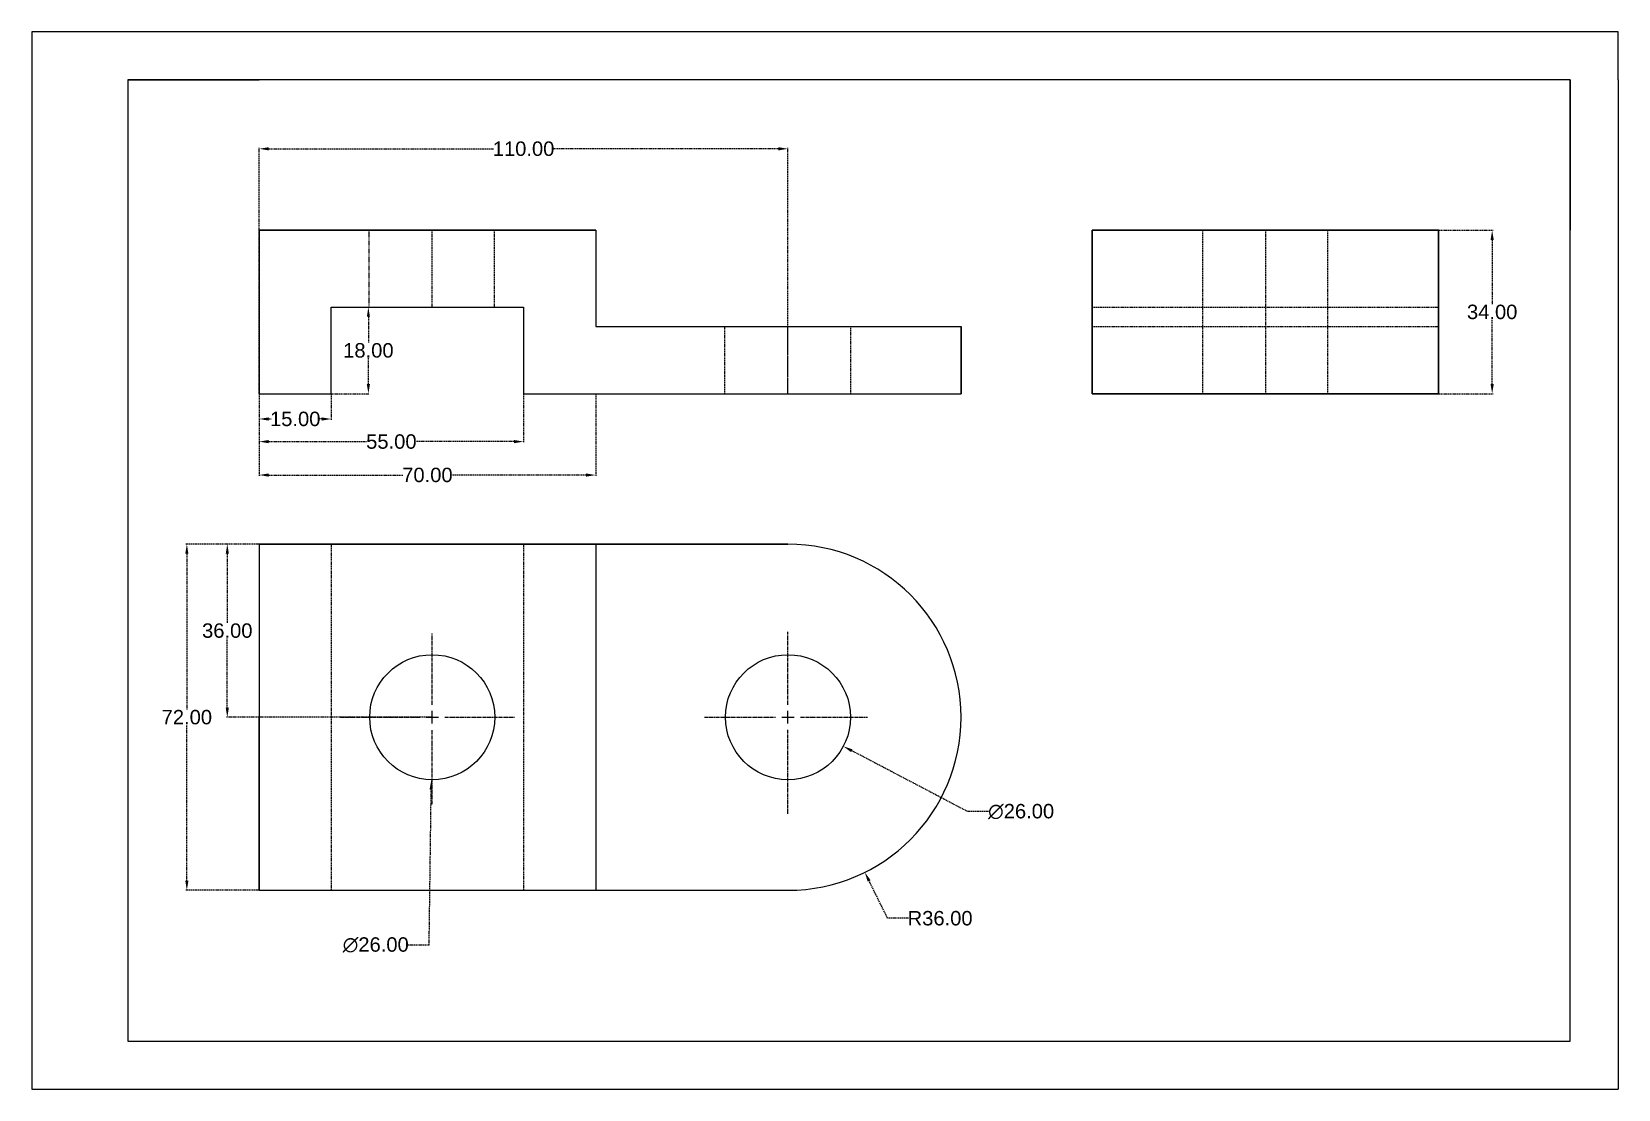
# Model space of a CAD drawing. Header units: inches. Extents: x 2 to 332, y 2 to 222.
import ezdxf

# ---------------------------------------------------------------- set-up
doc = ezdxf.new("R2010")
doc.units = ezdxf.units.IN
doc.header["$MEASUREMENT"] = 0
for name, pattern in [('CENTER', [2, 1.25, -0.25, 0.25, -0.25]), ('CENTER2', [1.125, 0.75, -0.125, 0.125, -0.125]), ('HIDDEN', [0.375, 0.25, -0.125])]:
    doc.linetypes.add(name, pattern=pattern)
doc.styles.get("Standard").update_dxf_attribs({"font": 'arial.ttf'})
doc.dimstyles.get("Standard").update_dxf_attribs({"dimtxt": 3, "dimasz": 2, "dimexe": 0.18, "dimexo": 0.0625, "dimgap": 0.09, "dimtad": 0, "dimtih": 1, "dimtoh": 1, "dimzin": 0, "dimdsep": 46, "dimtxsty": 'Standard', "dimcen": 0.09, "dimclrd": 50, "dimclre": 32, "dimadec": 0, "dimazin": 0, "dimtfac": 1, "dimtofl": 0, "dimtmove": 0, "dimatfit": 3, "dimfxl": 1, "dimtolj": 1, "dimtzin": 0, "dimarcsym": 0})

# ---------------------------------------------------------------- blocks, each defined once
blk = doc.blocks.new('*U16')
at = {"color": 0, "linetype": 'CENTER2', "transparency": 16777216}
for p, q in [((0, 2.6), (0, 17.75)), ((-17.35, 0), (-2.6, 0)), ((2.6, 0), (16.52, 0)), ((0, -20.11), (0, -2.6))]:
    blk.add_line(p, q, dxfattribs=at)
at = {"color": 0, "linetype": 'Continuous', "transparency": 16777216}
for p, q in [((-1.3, 0), (1.3, 0)), ((0, -1.3), (0, 1.3))]:
    blk.add_line(p, q, dxfattribs=at)
blk = doc.blocks.new('*U18')
at = {"color": 0, "linetype": 'CENTER2', "transparency": 16777216}
for p, q in [((0, 2.6), (0, 17.38)), ((-19.08, 0), (-2.6, 0)), ((2.6, 0), (17.14, 0)), ((0, -18.09), (0, -2.6))]:
    blk.add_line(p, q, dxfattribs=at)
at = {"color": 0, "linetype": 'Continuous', "transparency": 16777216}
for p, q in [((-1.3, 0), (1.3, 0)), ((0, -1.3), (0, 1.3))]:
    blk.add_line(p, q, dxfattribs=at)
blk = doc.blocks.new('*D19')
at = {"color": 32, "linetype": 'HIDDEN', "lineweight": -2, "transparency": 16777216}
for p, q in [((85.68, 79.88), (85.86, 79.88)), ((85.77, 79.79), (85.77, 79.97))]:
    blk.add_line(p, q, dxfattribs=at)
at = {"color": 50, "linetype": 'HIDDEN', "lineweight": -2, "transparency": 16777216}
for p, q in [((85.13, 32.5), (85.56, 64.88)), ((80.8, 32.5), (85.13, 32.5))]:
    blk.add_line(p, q, dxfattribs=at)
at = {"color": 50, "linetype": 'HIDDEN', "transparency": 16777216}
blk.add_solid([(85.23, 64.89), (85.9, 64.88), (85.59, 66.88)], dxfattribs=at)
at = {"layer": 'Defpoints', "color": 0, "linetype": 'HIDDEN', "transparency": 16777216}
for p in [(85.94, 92.88), (85.59, 66.88)]:
    blk.add_point(p, dxfattribs=at)
at = {"color": 0, "linetype": 'HIDDEN', "transparency": 16777216, "insert": (74.02, 32.5), "char_height": 3, "attachment_point": 5}
blk.add_mtext('\\A1;∅26.00', dxfattribs=at)
blk = doc.blocks.new('*D20')
at = {"color": 32, "linetype": 'HIDDEN', "lineweight": -2, "transparency": 16777216}
for p, q in [((159.68, 79.88), (159.86, 79.88)), ((159.77, 79.79), (159.77, 79.97))]:
    blk.add_line(p, q, dxfattribs=at)
at = {"color": 50, "linetype": 'HIDDEN', "lineweight": -2, "transparency": 16777216}
for p, q in [((197.15, 60.24), (173.05, 72.9)), ((201.48, 60.24), (197.15, 60.24))]:
    blk.add_line(p, q, dxfattribs=at)
at = {"color": 50, "linetype": 'HIDDEN', "transparency": 16777216}
blk.add_solid([(173.2, 73.2), (172.89, 72.61), (171.28, 73.83)], dxfattribs=at)
at = {"layer": 'Defpoints', "color": 0, "linetype": 'HIDDEN', "transparency": 16777216}
for p in [(148.26, 85.93), (171.28, 73.83)]:
    blk.add_point(p, dxfattribs=at)
at = {"color": 0, "linetype": 'HIDDEN', "transparency": 16777216, "insert": (208.26, 60.24), "char_height": 3, "attachment_point": 5}
blk.add_mtext('\\A1;∅26.00', dxfattribs=at)
blk = doc.blocks.new('*D21')
at = {"color": 32, "linetype": 'HIDDEN', "lineweight": -2, "transparency": 16777216}
for p, q in [((295.13, 181.18), (306.42, 181.18)), ((295.13, 147.18), (306.42, 147.18))]:
    blk.add_line(p, q, dxfattribs=at)
at = {"color": 50, "linetype": 'HIDDEN', "lineweight": -2, "transparency": 16777216}
for p, q in [((306.24, 179.18), (306.24, 165.8)), ((306.24, 149.18), (306.24, 162.56))]:
    blk.add_line(p, q, dxfattribs=at)
at = {"color": 50, "linetype": 'HIDDEN', "transparency": 16777216}
for points in [[(305.91, 179.18), (306.57, 179.18), (306.24, 181.18)], [(305.91, 149.18), (306.57, 149.18), (306.24, 147.18)]]:
    blk.add_solid(points, dxfattribs=at)
at = {"layer": 'Defpoints', "color": 0, "linetype": 'HIDDEN', "transparency": 16777216}
for p in [(295.07, 181.18), (295.07, 147.18), (306.24, 147.18)]:
    blk.add_point(p, dxfattribs=at)
at = {"color": 0, "linetype": 'HIDDEN', "transparency": 16777216, "insert": (306.24, 164.18), "char_height": 3, "attachment_point": 5}
blk.add_mtext('\\A1;34.00', dxfattribs=at)
blk = doc.blocks.new('*D22')
at = {"color": 32, "linetype": 'HIDDEN', "lineweight": -2, "transparency": 16777216}
for p, q in [((159.68, 79.88), (159.86, 79.88)), ((159.77, 79.79), (159.77, 79.97))]:
    blk.add_line(p, q, dxfattribs=at)
at = {"color": 50, "linetype": 'HIDDEN', "lineweight": -2, "transparency": 16777216}
for p, q in [((180.5, 38.05), (176.64, 45.83)), ((184.83, 38.05), (180.5, 38.05))]:
    blk.add_line(p, q, dxfattribs=at)
at = {"color": 50, "linetype": 'HIDDEN', "transparency": 16777216}
blk.add_solid([(176.94, 45.98), (176.34, 45.68), (175.75, 47.62)], dxfattribs=at)
at = {"layer": 'Defpoints', "color": 0, "linetype": 'HIDDEN', "transparency": 16777216}
for p in [(159.77, 79.88), (175.75, 47.62)]:
    blk.add_point(p, dxfattribs=at)
at = {"color": 0, "linetype": 'HIDDEN', "transparency": 16777216, "insert": (191.41, 38.05), "char_height": 3, "attachment_point": 5}
blk.add_mtext('\\A1;R36.00', dxfattribs=at)
blk = doc.blocks.new('*D23')
at = {"color": 32, "linetype": 'HIDDEN', "lineweight": -2, "transparency": 16777216}
for p, q in [((49.77, 147.24), (49.77, 198.31)), ((159.77, 147.24), (159.77, 198.31))]:
    blk.add_line(p, q, dxfattribs=at)
at = {"color": 50, "linetype": 'HIDDEN', "lineweight": -2, "transparency": 16777216}
for p, q in [((51.77, 198.13), (98.6, 198.13)), ((157.77, 198.13), (110.94, 198.13))]:
    blk.add_line(p, q, dxfattribs=at)
at = {"color": 50, "linetype": 'HIDDEN', "transparency": 16777216}
for points in [[(51.77, 198.46), (51.77, 197.79), (49.77, 198.13)], [(157.77, 198.46), (157.77, 197.79), (159.77, 198.13)]]:
    blk.add_solid(points, dxfattribs=at)
at = {"layer": 'Defpoints', "color": 0, "linetype": 'HIDDEN', "transparency": 16777216}
for p in [(159.77, 198.13), (49.77, 147.18), (159.77, 147.18)]:
    blk.add_point(p, dxfattribs=at)
at = {"color": 0, "linetype": 'HIDDEN', "transparency": 16777216, "insert": (104.77, 198.13), "char_height": 3, "attachment_point": 5}
blk.add_mtext('\\A1;110.00', dxfattribs=at)
blk = doc.blocks.new('*D24')
at = {"color": 32, "linetype": 'HIDDEN', "lineweight": -2, "transparency": 16777216}
for p, q in [((49.77, 147.12), (49.77, 141.74)), ((64.77, 147.12), (64.77, 141.74))]:
    blk.add_line(p, q, dxfattribs=at)
at = {"color": 50, "linetype": 'HIDDEN', "lineweight": -2, "transparency": 16777216}
for p, q in [((51.77, 141.92), (52.26, 141.92)), ((62.77, 141.92), (62.27, 141.92))]:
    blk.add_line(p, q, dxfattribs=at)
at = {"color": 50, "linetype": 'HIDDEN', "transparency": 16777216}
for points in [[(51.77, 142.25), (51.77, 141.58), (49.77, 141.92)], [(62.77, 142.25), (62.77, 141.58), (64.77, 141.92)]]:
    blk.add_solid(points, dxfattribs=at)
at = {"layer": 'Defpoints', "color": 0, "linetype": 'HIDDEN', "transparency": 16777216}
for p in [(49.77, 147.18), (64.77, 147.18), (64.77, 141.92)]:
    blk.add_point(p, dxfattribs=at)
at = {"color": 0, "linetype": 'HIDDEN', "transparency": 16777216, "insert": (57.27, 141.92), "char_height": 3, "attachment_point": 5}
blk.add_mtext('\\A1;15.00', dxfattribs=at)
blk = doc.blocks.new('*D25')
at = {"color": 32, "linetype": 'HIDDEN', "lineweight": -2, "transparency": 16777216}
for p, q in [((49.77, 147.12), (49.77, 137.03)), ((104.77, 147.12), (104.77, 137.03))]:
    blk.add_line(p, q, dxfattribs=at)
at = {"color": 50, "linetype": 'HIDDEN', "lineweight": -2, "transparency": 16777216}
for p, q in [((51.77, 137.21), (72.12, 137.21)), ((102.77, 137.21), (82.41, 137.21))]:
    blk.add_line(p, q, dxfattribs=at)
at = {"color": 50, "linetype": 'HIDDEN', "transparency": 16777216}
for points in [[(51.77, 137.55), (51.77, 136.88), (49.77, 137.21)], [(102.77, 137.55), (102.77, 136.88), (104.77, 137.21)]]:
    blk.add_solid(points, dxfattribs=at)
at = {"layer": 'Defpoints', "color": 0, "linetype": 'HIDDEN', "transparency": 16777216}
for p in [(49.77, 147.18), (104.77, 147.18), (104.77, 137.21)]:
    blk.add_point(p, dxfattribs=at)
at = {"color": 0, "linetype": 'HIDDEN', "transparency": 16777216, "insert": (77.27, 137.21), "char_height": 3, "attachment_point": 5}
blk.add_mtext('\\A1;55.00', dxfattribs=at)
blk = doc.blocks.new('*D26')
at = {"color": 32, "linetype": 'HIDDEN', "lineweight": -2, "transparency": 16777216}
for p, q in [((49.77, 147.12), (49.77, 130.08)), ((119.77, 147.12), (119.77, 130.08))]:
    blk.add_line(p, q, dxfattribs=at)
at = {"color": 50, "linetype": 'HIDDEN', "lineweight": -2, "transparency": 16777216}
for p, q in [((51.77, 130.26), (79.63, 130.26)), ((117.77, 130.26), (89.9, 130.26))]:
    blk.add_line(p, q, dxfattribs=at)
at = {"color": 50, "linetype": 'HIDDEN', "transparency": 16777216}
for points in [[(51.77, 130.59), (51.77, 129.92), (49.77, 130.26)], [(117.77, 130.59), (117.77, 129.92), (119.77, 130.26)]]:
    blk.add_solid(points, dxfattribs=at)
at = {"layer": 'Defpoints', "color": 0, "linetype": 'HIDDEN', "transparency": 16777216}
for p in [(49.77, 147.18), (119.77, 147.18), (119.77, 130.26)]:
    blk.add_point(p, dxfattribs=at)
at = {"color": 0, "linetype": 'HIDDEN', "transparency": 16777216, "insert": (84.77, 130.26), "char_height": 3, "attachment_point": 5}
blk.add_mtext('\\A1;70.00', dxfattribs=at)
blk = doc.blocks.new('*D27')
at = {"color": 32, "linetype": 'HIDDEN', "lineweight": -2, "transparency": 16777216}
for p, q in [((49.7, 115.88), (42.96, 115.88)), ((85.79, 79.88), (42.96, 79.88))]:
    blk.add_line(p, q, dxfattribs=at)
at = {"color": 50, "linetype": 'HIDDEN', "lineweight": -2, "transparency": 16777216}
for p, q in [((43.14, 113.88), (43.14, 99.5)), ((43.14, 81.88), (43.14, 96.26))]:
    blk.add_line(p, q, dxfattribs=at)
at = {"color": 50, "linetype": 'HIDDEN', "transparency": 16777216}
for points in [[(42.81, 113.88), (43.48, 113.88), (43.14, 115.88)], [(42.81, 81.88), (43.48, 81.88), (43.14, 79.88)]]:
    blk.add_solid(points, dxfattribs=at)
at = {"layer": 'Defpoints', "color": 0, "linetype": 'HIDDEN', "transparency": 16777216}
for p in [(49.77, 115.88), (43.14, 79.88), (85.86, 79.88)]:
    blk.add_point(p, dxfattribs=at)
at = {"color": 0, "linetype": 'HIDDEN', "transparency": 16777216, "insert": (43.14, 97.88), "char_height": 3, "attachment_point": 5}
blk.add_mtext('\\A1;36.00', dxfattribs=at)
blk = doc.blocks.new('*D28')
at = {"color": 32, "linetype": 'HIDDEN', "lineweight": -2, "transparency": 16777216}
for p, q in [((49.7, 115.88), (34.55, 115.88)), ((49.7, 43.88), (34.55, 43.88))]:
    blk.add_line(p, q, dxfattribs=at)
at = {"color": 50, "linetype": 'HIDDEN', "lineweight": -2, "transparency": 16777216}
for p, q in [((34.73, 113.88), (34.73, 81.5)), ((34.73, 45.88), (34.73, 78.26))]:
    blk.add_line(p, q, dxfattribs=at)
at = {"color": 50, "linetype": 'HIDDEN', "transparency": 16777216}
for points in [[(34.4, 113.88), (35.06, 113.88), (34.73, 115.88)], [(34.4, 45.88), (35.06, 45.88), (34.73, 43.88)]]:
    blk.add_solid(points, dxfattribs=at)
at = {"layer": 'Defpoints', "color": 0, "linetype": 'HIDDEN', "transparency": 16777216}
for p in [(49.77, 115.88), (34.73, 43.88), (49.77, 43.88)]:
    blk.add_point(p, dxfattribs=at)
at = {"color": 0, "linetype": 'HIDDEN', "transparency": 16777216, "insert": (34.73, 79.88), "char_height": 3, "attachment_point": 5}
blk.add_mtext('\\A1;72.00', dxfattribs=at)
blk = doc.blocks.new('*D29')
at = {"color": 32, "linetype": 'HIDDEN', "lineweight": -2, "transparency": 16777216}
for p, q in [((64.83, 165.18), (72.67, 165.18)), ((64.83, 147.18), (72.67, 147.18))]:
    blk.add_line(p, q, dxfattribs=at)
at = {"color": 50, "linetype": 'HIDDEN', "lineweight": -2, "transparency": 16777216}
for p, q in [((72.49, 163.18), (72.49, 157.8)), ((72.49, 149.18), (72.49, 154.56))]:
    blk.add_line(p, q, dxfattribs=at)
at = {"color": 50, "linetype": 'HIDDEN', "transparency": 16777216}
for points in [[(72.16, 163.18), (72.82, 163.18), (72.49, 165.18)], [(72.16, 149.18), (72.82, 149.18), (72.49, 147.18)]]:
    blk.add_solid(points, dxfattribs=at)
at = {"layer": 'Defpoints', "color": 0, "linetype": 'HIDDEN', "transparency": 16777216}
for p in [(64.77, 165.18), (64.77, 147.18), (72.49, 147.18)]:
    blk.add_point(p, dxfattribs=at)
at = {"color": 0, "linetype": 'HIDDEN', "transparency": 16777216, "insert": (72.49, 156.18), "char_height": 3, "attachment_point": 5}
blk.add_mtext('\\A1;18.00', dxfattribs=at)

msp = doc.modelspace()

# ---------------------------------------------------------------- linework, layer by layer
for p, q in [((2.467, 222.481), (2.467, 2.481)), ((332.467, 222.481), (2.467, 222.481)), ((332.467, 212.481), (332.467, 222.481)), ((322.467, 212.481), (22.467, 212.481)), ((22.467, 212.481), (22.467, 12.481)), ((22.467, 212.481), (49.767, 212.481)), ((22.467, 212.481), (49.767, 212.481)), ((322.467, 12.481), (322.467, 212.481)), ((322.467, 212.481), (322.467, 181.181)), ((332.467, 212.481), (332.467, 2.481)), ((49.767, 181.181), (49.767, 147.181)), ((119.767, 181.181), (49.767, 181.181)), ((49.767, 181.181), (49.767, 147.181)), ((49.767, 181.181), (119.767, 181.181)), ((119.767, 181.181), (119.767, 161.181)), ((223.067, 181.181), (223.067, 147.181)), ((295.067, 181.181), (223.067, 181.181)), ((223.067, 181.181), (295.067, 181.181)), ((223.067, 147.181), (223.067, 181.181)), ((295.067, 147.181), (295.067, 181.181)), ((295.067, 181.181), (295.067, 147.181)), ((64.767, 147.181), (64.767, 165.181)), ((64.767, 165.181), (104.767, 165.181)), ((104.767, 165.181), (104.767, 147.181)), ((119.767, 161.181), (195.767, 161.181)), ((146.647, 161.181), (172.767, 161.181)), ((195.767, 147.181), (195.767, 161.181)), ((195.767, 147.181), (195.767, 161.181)), ((195.767, 161.181), (195.767, 147.181)), ((49.767, 147.181), (64.767, 147.181)), ((49.767, 147.181), (64.767, 147.181)), ((104.767, 147.181), (195.767, 147.181)), ((104.767, 147.181), (119.767, 147.181)), ((119.767, 147.181), (159.767, 147.181)), ((159.767, 147.181), (195.767, 147.181)), ((223.067, 147.181), (295.067, 147.181)), ((295.067, 147.181), (223.067, 147.181)), ((49.767, 115.881), (49.767, 43.881)), ((159.767, 115.881), (49.767, 115.881)), ((49.767, 115.881), (49.767, 43.881)), ((159.767, 115.881), (49.767, 115.881)), ((49.767, 115.881), (119.767, 115.881)), ((49.767, 115.881), (159.767, 115.881)), ((119.767, 115.881), (119.767, 43.881)), ((49.767, 43.881), (49.767, 79.881)), ((195.767, 79.881), (195.767, 79.881)), ((49.767, 43.881), (159.767, 43.881)), ((49.767, 43.881), (119.767, 43.881)), ((119.767, 43.881), (159.767, 43.881)), ((22.467, 12.481), (322.467, 12.481)), ((2.467, 2.481), (332.467, 2.481))]:
    msp.add_line(p, q)
at = {"color": 215, "linetype": 'HIDDEN', "ltscale": 0.09, "true_color": 0xa953a0}
msp.add_line((72.67, 165.181), (72.647, 181.181), dxfattribs=at)
at = {"linetype": 'HIDDEN'}
for p, q in [((72.647, 181.181), (98.647, 181.181)), ((259.067, 181.181), (246.067, 181.181)), ((246.067, 181.181), (272.067, 181.181)), ((259.067, 181.181), (272.067, 181.181)), ((146.647, 161.181), (172.647, 161.181)), ((172.647, 161.181), (172.767, 161.181)), ((259.067, 147.181), (246.067, 147.181)), ((259.067, 147.181), (272.067, 147.181))]:
    msp.add_line(p, q, dxfattribs=at)
at = {"color": 41, "linetype": 'HIDDEN', "true_color": 0xf4ee51}
for p, q in [((85.767, 165.181), (85.767, 181.181)), ((259.067, 181.181), (259.067, 147.181))]:
    msp.add_line(p, q, dxfattribs=at)
at = {"color": 215, "linetype": 'HIDDEN', "true_color": 0xa953a0}
for p, q in [((98.647, 181.181), (98.647, 165.181)), ((246.067, 161.181), (246.067, 181.181)), ((272.067, 161.181), (272.067, 181.181))]:
    msp.add_line(p, q, dxfattribs=at)
at = {"color": 9, "linetype": 'HIDDEN', "true_color": 0xd19cc7}
msp.add_line((223.067, 165.181), (295.067, 165.181), dxfattribs=at)
at = {"color": 165, "linetype": 'HIDDEN', "true_color": 0x5e67af}
for p, q in [((146.647, 147.181), (146.647, 161.181)), ((172.767, 161.181), (172.767, 147.181)), ((246.067, 147.181), (246.067, 161.181)), ((272.067, 147.181), (272.067, 161.181))]:
    msp.add_line(p, q, dxfattribs=at)
at = {"color": 41, "linetype": 'CENTER', "true_color": 0xf4ee51}
msp.add_line((159.767, 147.181), (159.767, 161.181), dxfattribs=at)
at = {"color": 254, "linetype": 'HIDDEN', "true_color": 0xddb3d4}
for p, q in [((223.067, 161.181), (295.067, 161.181)), ((64.767, 115.881), (64.767, 43.881)), ((104.767, 115.881), (104.767, 43.881))]:
    msp.add_line(p, q, dxfattribs=at)
for centre in [(85.767, 79.881), (159.767, 79.881)]:
    msp.add_circle(centre, 13)
for start, end in [(0, 90), (270, 0)]:
    msp.add_arc((159.767, 79.881), 36, start, end)

# ---------------------------------------------------------------- block references
at = {"color": 41, "linetype": 'CENTER2', "true_color": 0xf4ee51}
msp.add_blockref('*U18', (85.767, 79.881), dxfattribs=at)
at = {"color": 2, "linetype": 'CENTER2', "true_color": 0xf1eb1f}
msp.add_blockref('*U16', (159.767, 79.881), dxfattribs=at)

# ---------------------------------------------------------------- dimensions: what is measured, and where the dimension line sits
at = {"linetype": 'HIDDEN'}
dim = msp.add_linear_dim(base=(159.767, 198.128), p1=(49.767, 147.181), p2=(159.767, 147.181), dimstyle='Standard', dxfattribs=at)
dim.commit()
dim.dimension.update_dxf_attribs({"geometry": '*D23', "text_midpoint": (104.767, 198.128), "dimtype": 160})
for base, p1, p2, picture, middle in [((306.239, 147.181), (295.067, 181.181), (295.067, 147.181), '*D21', (306.239, 164.181)), ((72.49, 147.181), (64.767, 165.181), (64.767, 147.181), '*D29', (72.49, 156.181)), ((34.73, 43.881), (49.767, 115.881), (49.767, 43.881), '*D28', (34.73, 79.881)), ((43.144, 79.881), (49.767, 115.881), (85.857, 79.881), '*D27', (43.144, 97.881))]:
    dim = msp.add_linear_dim(base=base, p1=p1, p2=p2, angle=90, dimstyle='Standard', dxfattribs=at)
    dim.commit()
    dim.dimension.update_dxf_attribs({"geometry": picture, "text_midpoint": middle})
for base, p2, picture, middle in [((64.767, 141.918), (64.767, 147.181), '*D24', (57.267, 141.918)), ((104.767, 137.213), (104.767, 147.181), '*D25', (77.267, 137.213)), ((119.767, 130.258), (119.767, 147.181), '*D26', (84.767, 130.258))]:
    dim = msp.add_linear_dim(base=base, p1=(49.767, 147.181), p2=p2, dimstyle='Standard', dxfattribs=at)
    dim.commit()
    dim.dimension.update_dxf_attribs({"geometry": picture, "text_midpoint": middle})
for p1, p2, picture, middle in [((85.943, 92.88), (85.591, 66.882), '*D19', (74.017, 32.498)), ((148.259, 85.927), (171.275, 73.834), '*D20', (208.262, 60.237))]:
    dim = msp.add_diameter_dim_2p(p1=p1, p2=p2, dimstyle='Standard', dxfattribs=at)
    dim.commit()
    dim.dimension.update_dxf_attribs({"geometry": picture, "text_midpoint": middle, "dimtype": 163})
dim = msp.add_radius_dim(center=(159.767, 79.881), mpoint=(175.75, 47.623), dimstyle='Standard', dxfattribs=at)
dim.commit()
dim.dimension.update_dxf_attribs({"geometry": '*D22', "text_midpoint": (191.409, 38.046), "dimtype": 164})

doc.saveas('drawing.dxf')
